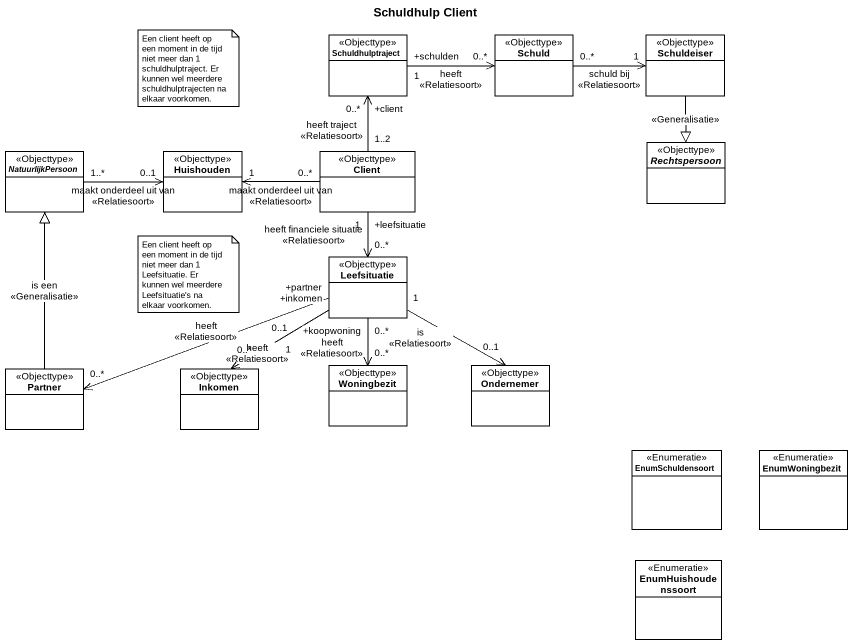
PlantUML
@startuml
title Schuldhulp Client
hide circle
hide empty members
class Schuldhulptraject <<Objecttype>>
class Schuld <<Objecttype>>
class Schuldeiser <<Objecttype>>
abstract class NatuurlijkPersoon <<Objecttype>>
class Huishouden <<Objecttype>>
class Client <<Objecttype>>
abstract class Rechtspersoon <<Objecttype>>
class Leefsituatie <<Objecttype>>
class Partner <<Objecttype>>
class Inkomen <<Objecttype>>
class Woningbezit <<Objecttype>>
class Ondernemer <<Objecttype>>
enum EnumSchuldensoort <<Enumeratie>>
enum EnumWoningbezit <<Enumeratie>>
enum EnumHuishoudenssoort <<Enumeratie>>
Schuldhulptraject "+schulden\n1" -right-> "0..*" Schuld : heeft\n<<Relatiesoort>>
Schuldhulptraject "+client\n0..*" <-- "1..2" Client : heeft traject\n<<Relatiesoort>>
Schuld "0..*" -right-> "1" Schuldeiser : schuld bij\n<<Relatiesoort>>
Schuldeiser --|> Rechtspersoon : <<Generalisatie>>
NatuurlijkPersoon "1..*" -right-> "0..1" Huishouden : maakt onderdeel uit van\n<<Relatiesoort>>
Client "0..*" -left-> "1" Huishouden : maakt onderdeel uit van\n<<Relatiesoort>>
Client "+leefsituatie\n1" --> "0..*" Leefsituatie : heeft financiele situatie\n<<Relatiesoort>>
Leefsituatie "+partner\n0..1" -left-> "0..*" Partner : heeft\n<<Relatiesoort>>
Leefsituatie "+inkomen\n1" --> "0..*" Inkomen : heeft\n<<Relatiesoort>>
Leefsituatie "+koopwoning\n0..*" --> "0..*" Woningbezit : heeft\n<<Relatiesoort>>
Leefsituatie "1" --> "0..1" Ondernemer : is\n<<Relatiesoort>>
Partner -up-|> NatuurlijkPersoon : is een\n<<Generalisatie>>
note as N1
  Een client heeft op een moment in de tijd niet meer dan 1 schuldhulptraject. Er kunnen wel meerdere schuldhulptrajecten na elkaar voorkomen.
end note
note as N2
  Een client heeft op een moment in de tijd niet meer dan 1 Leefsituatie. Er kunnen wel meerdere Leefsituatie's na elkaar voorkomen.
end note
@enduml
